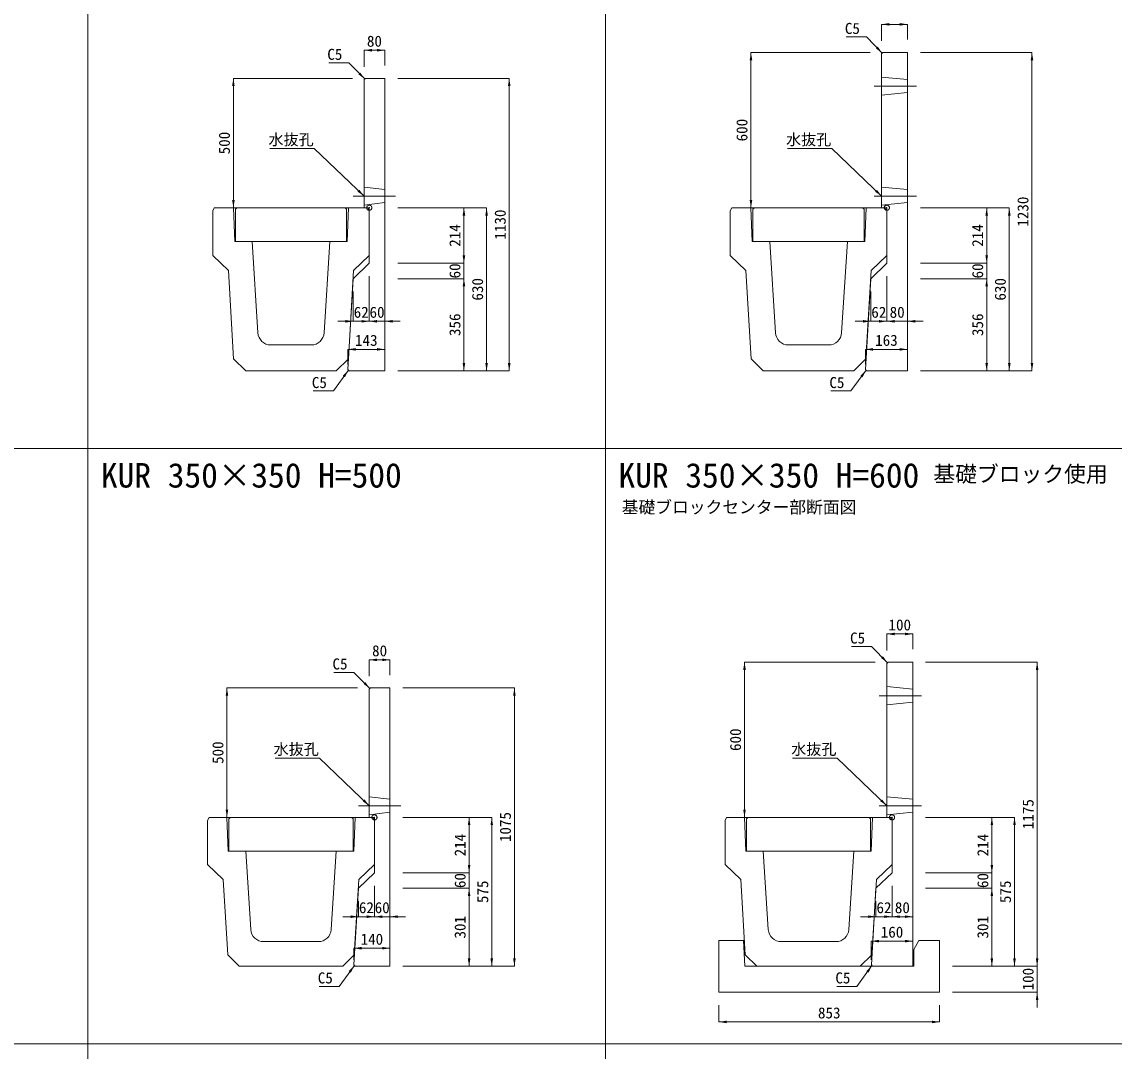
# Model space of a CAD drawing. Units: millimetres at full size, sheet at 1:40. Extents: x 86 to 35886, y -15691 to 10257.
# Drawn here: x 23631 to 27852, y -8769 to -4792 of the extents above; entities that cross this region are included whole.
import ezdxf
from ezdxf.enums import TextEntityAlignment as Align

# ---------------------------------------------------------------- set-up
doc = ezdxf.new("R2010")
doc.units = ezdxf.units.MM
doc.header["$LTSCALE"] = 40
doc.header["$PDMODE"] = 32
doc.header["$PDSIZE"] = 20
doc.linetypes.add('DASHED', pattern=[7.5, 6, -1.5])
doc.linetypes.add('USER1', pattern=[28.575, 19.05, -3.175, 3.175, -3.175])
for name, color, linetype, lineweight in [('0_2', 7, 'USER1', 5), ('パネックスKUR', 2, 'Continuous', 20), ('図枠', 5, 'Continuous', 13), ('基礎ブロック', 2, 'Continuous', 13), ('寸法線', 7, 'Continuous', 13), ('引出線', 4, 'Continuous', 13), ('本体', 2, 'Continuous', 13), ('補助線', 8, 'USER1', 13)]:
    doc.layers.add(name, color=color, linetype=linetype, lineweight=lineweight)
doc.layers.add('文字', color=7, linetype='Continuous')
doc.styles.add('ＭＳ ゴシック', font='')
doc.styles.get('ＭＳ ゴシック').set_extended_font_data('MS Gothic')

# ---------------------------------------------------------------- blocks, each defined once
blk = doc.blocks.new('filled_arrow')
at = {"color": 0, "linetype": 'Continuous', "lineweight": -2}
blk.add_solid([(7.5, 1.25), (0, 0), (7.5, -1.25)], dxfattribs=at)

msp = doc.modelspace()

# ---------------------------------------------------------------- linework, layer by layer
at = {"layer": 'パネックスKUR'}
for p, q in [((26953.23, -4915.56), (26958.23, -4910.56)), ((26953.23, -4915.56), (26953.23, -5510.56)), ((27053.23, -4910.56), (26958.23, -4910.56)), ((27053.23, -4910.56), (27053.23, -6140.56)), ((24953.23, -5015.56), (24958.23, -5010.56)), ((24953.23, -5015.56), (24953.23, -5510.56)), ((25033.23, -5010.56), (24958.23, -5010.56)), ((25033.23, -5010.56), (25033.23, -6140.56)), ((24973.23, -5510.56), (24953.23, -5510.56)), ((24973.23, -5510.56), (24973.23, -5724.56)), ((26973.23, -5510.56), (26953.23, -5510.56)), ((26973.23, -5510.56), (26973.23, -5724.56)), ((24973.23, -5724.56), (24911.23, -5784.56)), ((26973.23, -5724.56), (26911.23, -5784.56)), ((24911.23, -5784.56), (24890.53, -6135.57)), ((26911.23, -5784.56), (26890.53, -6135.57)), ((24895.23, -6140.56), (24890.53, -6135.57)), ((25033.23, -6140.56), (24895.23, -6140.56)), ((26890.53, -6135.57), (26895.23, -6140.56)), ((27053.23, -6140.56), (26895.23, -6140.56)), ((26973.23, -7270.56), (26978.23, -7265.56)), ((26973.23, -7270.56), (26973.23, -7865.56)), ((27073.23, -7265.56), (26978.23, -7265.56)), ((27073.23, -7265.56), (27073.23, -8440.56)), ((24973.23, -7370.56), (24978.23, -7365.56)), ((24973.23, -7370.56), (24973.23, -7865.56)), ((25053.23, -7365.56), (24978.23, -7365.56)), ((25053.23, -7365.56), (25053.23, -8440.56)), ((24993.23, -7865.56), (24973.23, -7865.56)), ((24993.23, -7865.56), (24993.23, -8079.56)), ((26993.23, -7865.56), (26973.23, -7865.56)), ((26993.23, -7865.56), (26993.23, -8079.56)), ((24993.23, -8079.56), (24931.23, -8139.56)), ((26993.23, -8079.56), (26931.23, -8139.56)), ((24931.23, -8139.56), (24913.53, -8435.57)), ((26931.23, -8139.56), (26913.53, -8435.57)), ((24918.23, -8440.56), (24913.53, -8435.57)), ((25053.23, -8440.56), (24918.23, -8440.56)), ((26918.23, -8440.56), (26913.53, -8435.57)), ((27073.23, -8440.56), (26918.23, -8440.56))]:
    msp.add_line(p, q, dxfattribs=at)
at = {"layer": 'パネックスKUR', "linetype": 'DASHED', "lineweight": 9}
for p, q in [((26953.23, -5005.56), (27053.23, -5015.56)), ((26953.23, -5075.56), (27053.23, -5065.56)), ((24953.23, -5430.56), (25033.23, -5440.56)), ((26953.23, -5430.56), (27053.23, -5440.56)), ((24953.23, -5500.56), (25033.23, -5490.56)), ((26953.23, -5500.56), (27053.23, -5490.56)), ((26973.23, -7360.56), (27073.23, -7370.56)), ((26973.23, -7430.56), (27073.23, -7420.56)), ((24973.23, -7785.56), (25053.23, -7795.56)), ((26973.23, -7785.56), (27073.23, -7795.56)), ((24973.23, -7855.56), (25053.23, -7845.56)), ((26973.23, -7855.56), (27073.23, -7845.56))]:
    msp.add_line(p, q, dxfattribs=at)
at = {"layer": '図枠'}
for p, q in [((23886.23, -1890.56), (23886.23, -15690.56)), ((25886.23, -1890.56), (25886.23, -15690.56)), ((18686.23, -6440.56), (35886.23, -6440.56)), ((18686.23, -8740.56), (35886.23, -8740.56))]:
    msp.add_line(p, q, dxfattribs=at)
at = {"layer": '基礎ブロック', "lineweight": 20}
for p, q in [((26324.23, -8540.56), (26324.23, -8340.56)), ((26324.23, -8340.56), (26419.23, -8340.56)), ((26419.23, -8340.56), (26424.23, -8440.56)), ((27077.23, -8376.56), (27097.23, -8340.56)), ((27097.23, -8340.56), (27177.23, -8340.56)), ((27177.23, -8340.56), (27177.23, -8540.56)), ((27077.23, -8440.56), (27077.23, -8376.56)), ((26424.23, -8440.56), (27077.23, -8440.56)), ((27177.23, -8540.56), (26324.23, -8540.56))]:
    msp.add_line(p, q, dxfattribs=at)
at = {"layer": '寸法線'}
for p, q in [((26953.23, -4802.01), (27053.23, -4802.01)), ((26953.23, -4865.56), (26953.23, -4802.01)), ((27053.23, -4860.56), (27053.23, -4802.01)), ((24953.23, -4902.01), (25033.23, -4902.01)), ((24953.23, -4965.56), (24953.23, -4902.01)), ((25033.23, -4960.56), (25033.23, -4902.01)), ((26448.23, -5510.56), (26448.23, -4910.56)), ((26908.23, -4910.56), (26448.23, -4910.56)), ((27103.23, -4910.56), (27534.07, -4910.56)), ((27534.07, -6140.56), (27534.07, -4910.56)), ((24448.23, -5510.56), (24448.23, -5010.56)), ((24908.23, -5010.56), (24448.23, -5010.56)), ((25083.23, -5010.56), (25514.07, -5010.56)), ((25514.07, -6140.56), (25514.07, -5010.56)), ((24903.23, -5510.56), (24448.23, -5510.56)), ((25083.23, -5510.56), (25426.57, -5510.56)), ((25083.23, -5510.56), (25339.07, -5510.56)), ((25339.07, -5510.56), (25339.07, -5724.56)), ((25426.57, -5510.56), (25426.57, -6140.56)), ((26903.23, -5510.56), (26448.23, -5510.56)), ((27103.23, -5510.56), (27446.57, -5510.56)), ((27103.23, -5510.56), (27359.07, -5510.56)), ((27359.07, -5510.56), (27359.07, -5724.56)), ((27446.57, -5510.56), (27446.57, -6140.56)), ((27053.23, -5575.56), (27053.23, -5949.16)), ((25033.23, -5642.63), (25033.23, -5949.16)), ((25339.07, -5664.56), (25339.07, -5844.56)), ((27359.07, -5664.56), (27359.07, -5844.56)), ((25083.23, -5724.56), (25339.07, -5724.56)), ((25083.23, -5724.56), (25339.07, -5724.56)), ((27103.23, -5724.56), (27359.07, -5724.56)), ((27103.23, -5724.56), (27359.07, -5724.56)), ((24973.23, -5774.56), (24973.23, -5949.16)), ((24973.23, -5774.56), (24973.23, -5949.16)), ((26973.23, -5774.56), (26973.23, -5949.16)), ((26973.23, -5774.56), (26973.23, -5949.16)), ((25083.23, -5784.56), (25339.07, -5784.56)), ((25083.23, -5784.56), (25339.07, -5784.56)), ((25339.07, -5784.56), (25339.07, -6140.56)), ((27103.23, -5784.56), (27359.07, -5784.56)), ((27103.23, -5784.56), (27359.07, -5784.56)), ((27359.07, -5784.56), (27359.07, -6140.56)), ((24911.23, -5834.56), (24911.23, -5949.16)), ((26911.23, -5834.56), (26911.23, -5949.16)), ((25033.23, -5949.16), (24851.23, -5949.16)), ((24913.23, -5949.16), (25093.23, -5949.16)), ((27033.23, -5949.16), (26851.23, -5949.16)), ((26913.23, -5949.16), (27113.23, -5949.16)), ((24890.23, -6057.57), (25033.23, -6057.57)), ((24890.23, -6115.56), (24890.23, -6057.57)), ((25033.23, -6115.56), (25033.23, -6057.57)), ((26890.23, -6057.57), (27053.23, -6057.57)), ((26890.23, -6115.56), (26890.23, -6057.57)), ((27053.23, -6115.56), (27053.23, -6057.57)), ((25083.23, -6140.56), (25514.07, -6140.56)), ((25083.23, -6140.56), (25426.57, -6140.56)), ((25083.23, -6140.56), (25339.07, -6140.56)), ((27103.23, -6140.56), (27534.07, -6140.56)), ((27103.23, -6140.56), (27446.57, -6140.56)), ((27103.23, -6140.56), (27359.07, -6140.56)), ((26973.23, -7157.01), (27073.23, -7157.01)), ((26973.23, -7220.56), (26973.23, -7157.01)), ((27073.23, -7215.56), (27073.23, -7157.01)), ((24973.23, -7257.01), (25053.23, -7257.01)), ((24973.23, -7320.56), (24973.23, -7257.01)), ((25053.23, -7315.56), (25053.23, -7257.01)), ((26423.23, -7865.56), (26423.23, -7265.56)), ((26928.23, -7265.56), (26423.23, -7265.56)), ((27123.23, -7265.56), (27554.07, -7265.56)), ((27554.07, -8440.56), (27554.07, -7265.56)), ((24423.23, -7865.56), (24423.23, -7365.56)), ((24928.23, -7365.56), (24423.23, -7365.56)), ((25103.23, -7365.56), (25534.07, -7365.56)), ((25534.07, -8440.56), (25534.07, -7365.56)), ((24923.23, -7865.56), (24423.23, -7865.56)), ((25103.23, -7865.56), (25446.57, -7865.56)), ((25103.23, -7865.56), (25359.07, -7865.56)), ((25359.07, -7865.56), (25359.07, -8079.56)), ((25446.57, -7865.56), (25446.57, -8440.56)), ((26923.23, -7865.56), (26423.23, -7865.56)), ((27123.23, -7865.56), (27466.57, -7865.56)), ((27123.23, -7865.56), (27379.07, -7865.56)), ((27379.07, -7865.56), (27379.07, -8079.56)), ((27466.57, -7865.56), (27466.57, -8440.56)), ((25359.07, -8019.56), (25359.07, -8199.56)), ((27379.07, -8019.56), (27379.07, -8199.56)), ((25103.23, -8079.56), (25359.07, -8079.56)), ((25103.23, -8079.56), (25359.07, -8079.56)), ((27123.23, -8079.56), (27379.07, -8079.56)), ((27123.23, -8079.56), (27379.07, -8079.56)), ((24993.23, -8129.56), (24993.23, -8249.16)), ((24993.23, -8129.56), (24993.23, -8249.16)), ((25103.23, -8139.56), (25359.07, -8139.56)), ((25103.23, -8139.56), (25359.07, -8139.56)), ((25359.07, -8139.56), (25359.07, -8440.56)), ((26993.23, -8129.56), (26993.23, -8249.16)), ((26993.23, -8129.56), (26993.23, -8249.16)), ((27123.23, -8139.56), (27379.07, -8139.56)), ((27123.23, -8139.56), (27379.07, -8139.56)), ((27379.07, -8139.56), (27379.07, -8440.56)), ((24931.23, -8189.56), (24931.23, -8249.16)), ((25053.23, -8189.56), (25053.23, -8249.16)), ((26931.23, -8189.56), (26931.23, -8249.16)), ((27073.23, -8189.56), (27073.23, -8249.16)), ((25053.23, -8249.16), (24871.23, -8249.16)), ((24933.23, -8249.16), (25113.23, -8249.16)), ((27053.23, -8249.16), (26871.23, -8249.16)), ((26933.23, -8249.16), (27073.23, -8249.16)), ((26913.23, -8343.64), (27073.23, -8343.64)), ((26913.23, -8415.56), (26913.23, -8343.64)), ((27073.23, -8415.56), (27073.23, -8343.64)), ((24913.23, -8371.04), (25053.23, -8371.04)), ((24913.23, -8415.56), (24913.23, -8371.04)), ((25053.23, -8415.56), (25053.23, -8371.04)), ((27554.07, -8380.56), (27554.07, -8600.56)), ((25103.23, -8440.56), (25534.07, -8440.56)), ((25103.23, -8440.56), (25446.57, -8440.56)), ((25103.23, -8440.56), (25359.07, -8440.56)), ((27227.23, -8440.56), (27554.07, -8440.56)), ((27227.23, -8440.56), (27466.57, -8440.56)), ((27227.23, -8440.56), (27379.07, -8440.56)), ((27227.23, -8440.56), (27554.07, -8440.56)), ((27227.23, -8540.56), (27554.07, -8540.56)), ((26324.23, -8590.56), (26324.23, -8655.79)), ((27177.23, -8590.56), (27177.23, -8655.79)), ((26324.23, -8655.79), (27177.23, -8655.79))]:
    msp.add_line(p, q, dxfattribs=at)
at = {"layer": '引出線'}
for points in [[(26955.73, -4913.06), (26894.24, -4850.35), (26816.47, -4850.35)], [(24955.73, -5013.06), (24894.24, -4950.35), (24816.47, -4950.35)], [(24953.23, -5465.56), (24760.77, -5282.12), (24589.03, -5282.12)], [(26953.23, -5465.56), (26760.77, -5282.12), (26589.03, -5282.12)], [(24892.88, -6138.07), (24834.45, -6218.33), (24756.68, -6218.33)], [(26892.88, -6138.07), (26834.45, -6218.33), (26756.68, -6218.33)], [(26975.73, -7268.06), (26914.24, -7205.35), (26836.47, -7205.35)], [(24975.73, -7368.06), (24914.24, -7305.35), (24836.47, -7305.35)], [(24973.23, -7820.56), (24780.77, -7637.12), (24609.03, -7637.12)], [(26973.23, -7820.56), (26780.77, -7637.12), (26609.03, -7637.12)], [(24915.88, -8438.07), (24857.45, -8518.33), (24779.69, -8518.33)], [(26915.88, -8438.07), (26857.45, -8518.33), (26779.69, -8518.33)]]:
    msp.add_lwpolyline(points, dxfattribs=at)
at = {"layer": '本体'}
for p, q in [((24368.23, -5522.56), (24374.23, -5510.56)), ((24368.23, -5522.56), (24368.23, -5694.56)), ((24374.23, -5510.56), (24448.23, -5510.56)), ((24448.23, -5510.56), (24453.23, -5640.56)), ((24893.23, -5510.56), (24888.23, -5640.56)), ((24893.23, -5510.56), (24967.23, -5510.56)), ((24973.23, -5522.56), (24967.23, -5510.56)), ((24973.23, -5522.56), (24973.23, -5694.56)), ((26368.23, -5522.56), (26374.23, -5510.56)), ((26368.23, -5522.56), (26368.23, -5694.56)), ((26374.23, -5510.56), (26448.23, -5510.56)), ((26448.23, -5510.56), (26453.23, -5640.56)), ((26893.23, -5510.56), (26888.23, -5640.56)), ((26893.23, -5510.56), (26967.23, -5510.56)), ((26973.23, -5522.56), (26967.23, -5510.56)), ((26973.23, -5522.56), (26973.23, -5694.56)), ((24453.23, -5640.56), (24520.73, -5640.56)), ((24520.73, -5640.56), (24542.8, -5993.68)), ((24820.73, -5640.56), (24798.66, -5993.68)), ((24820.73, -5640.56), (24888.23, -5640.56)), ((26453.23, -5640.56), (26520.73, -5640.56)), ((26520.73, -5640.56), (26542.8, -5993.68)), ((26820.73, -5640.56), (26798.66, -5993.68)), ((26820.73, -5640.56), (26888.23, -5640.56)), ((24368.23, -5694.56), (24428.73, -5752.56)), ((24973.23, -5694.56), (24912.73, -5752.56)), ((26368.23, -5694.56), (26428.73, -5752.56)), ((26973.23, -5694.56), (26912.73, -5752.56)), ((24428.73, -5752.56), (24448.87, -6093.7)), ((24912.73, -5752.56), (24892.6, -6093.7)), ((26428.73, -5752.56), (26448.87, -6093.7)), ((26912.73, -5752.56), (26892.6, -6093.7)), ((24592.7, -6040.56), (24748.76, -6040.56)), ((26592.7, -6040.56), (26748.76, -6040.56)), ((24495.73, -6140.56), (24448.87, -6093.7)), ((24845.73, -6140.56), (24892.6, -6093.7)), ((26495.73, -6140.56), (26448.87, -6093.7)), ((26845.73, -6140.56), (26892.6, -6093.7)), ((24495.73, -6140.56), (24845.73, -6140.56)), ((26495.73, -6140.56), (26845.73, -6140.56)), ((24348.23, -7877.56), (24354.23, -7865.56)), ((24348.23, -7877.56), (24348.23, -8047.56)), ((24354.23, -7865.56), (24423.23, -7865.56)), ((24423.23, -7865.56), (24428.23, -7995.56)), ((24918.23, -7865.56), (24913.23, -7995.56)), ((24918.23, -7865.56), (24987.23, -7865.56)), ((24993.23, -7877.56), (24987.23, -7865.56)), ((24993.23, -7877.56), (24993.23, -8047.56)), ((26348.23, -7877.56), (26354.23, -7865.56)), ((26348.23, -7877.56), (26348.23, -8047.56)), ((26354.23, -7865.56), (26423.23, -7865.56)), ((26423.23, -7865.56), (26428.23, -7995.56)), ((26918.23, -7865.56), (26913.23, -7995.56)), ((26918.23, -7865.56), (26987.23, -7865.56)), ((26993.23, -7877.56), (26987.23, -7865.56)), ((26993.23, -7877.56), (26993.23, -8047.56)), ((24428.23, -7995.56), (24495.73, -7995.56)), ((24495.73, -7995.56), (24515.22, -8298.77)), ((24845.73, -7995.56), (24826.24, -8298.77)), ((24845.73, -7995.56), (24913.23, -7995.56)), ((26428.23, -7995.56), (26495.73, -7995.56)), ((26495.73, -7995.56), (26515.22, -8298.77)), ((26845.73, -7995.56), (26826.24, -8298.77)), ((26845.73, -7995.56), (26913.23, -7995.56)), ((24348.23, -8047.56), (24408.73, -8105.56)), ((24993.23, -8047.56), (24932.73, -8105.56)), ((26348.23, -8047.56), (26408.73, -8105.56)), ((26993.23, -8047.56), (26932.73, -8105.56)), ((24408.73, -8105.56), (24426.29, -8396.12)), ((24932.73, -8105.56), (24915.18, -8396.12)), ((26408.73, -8105.56), (26426.29, -8396.12)), ((26932.73, -8105.56), (26915.18, -8396.12)), ((24565.12, -8345.56), (24776.34, -8345.56)), ((26565.12, -8345.56), (26776.34, -8345.56)), ((24470.73, -8440.56), (24426.29, -8396.12)), ((24870.73, -8440.56), (24915.18, -8396.12)), ((26470.73, -8440.56), (26426.29, -8396.12)), ((26870.73, -8440.56), (26915.18, -8396.12)), ((24470.73, -8440.56), (24870.73, -8440.56)), ((26470.73, -8440.56), (26870.73, -8440.56))]:
    msp.add_line(p, q, dxfattribs=at)
at = {"layer": '本体', "lineweight": 20}
for points in [[(24455.73, -5640.56), (24455.73, -5516.56), (24461.73, -5510.56), (24879.73, -5510.56), (24885.73, -5516.56), (24885.73, -5640.56)], [(26455.73, -5640.56), (26455.73, -5516.56), (26461.73, -5510.56), (26879.73, -5510.56), (26885.73, -5516.56), (26885.73, -5640.56)], [(24430.73, -7995.56), (24430.73, -7871.56), (24436.73, -7865.56), (24904.73, -7865.56), (24910.73, -7871.56), (24910.73, -7995.56)], [(26430.73, -7995.56), (26430.73, -7871.56), (26436.73, -7865.56), (26904.73, -7865.56), (26910.73, -7871.56), (26910.73, -7995.56)]]:
    msp.add_lwpolyline(points, close=True, dxfattribs=at)
at = {"layer": '本体'}
for centre, start, end in [((24592.7, -5990.56), 183.57633, 270), ((24748.76, -5990.56), 270, 356.42367), ((26592.7, -5990.56), 183.57633, 270), ((26748.76, -5990.56), 270, 356.42367), ((24565.12, -8295.56), 183.67824, 270), ((24776.34, -8295.56), 270, 356.32176), ((26565.12, -8295.56), 183.67824, 270), ((26776.34, -8295.56), 270, 356.32176)]:
    msp.add_arc(centre, 50, start, end, dxfattribs=at)
at = {"layer": '補助線'}
for p, q in [((26923.87, -5040.56), (27087.59, -5040.56)), ((24911.37, -5465.56), (25075.09, -5465.56)), ((26923.87, -5465.56), (27087.59, -5465.56)), ((26943.87, -7395.56), (27107.59, -7395.56)), ((24931.37, -7820.56), (25095.09, -7820.56)), ((26943.87, -7820.56), (27107.59, -7820.56))]:
    msp.add_line(p, q, dxfattribs=at)
for p in [(24973.23, -5510.56), (26973.23, -5510.56), (24993.23, -7865.56), (26993.23, -7865.56)]:
    msp.add_point(p, dxfattribs=at)

# ---------------------------------------------------------------- block references
at = {"layer": '寸法線', "xscale": 4, "yscale": 4}
for p in [(26953.23, -4802.01), (24953.23, -4902.01), (24973.23, -5949.16), (25033.23, -5949.16), (26973.23, -5949.16), (27053.23, -5949.16), (24890.23, -6057.57), (26890.23, -6057.57), (26973.23, -7157.01), (24973.23, -7257.01), (24993.23, -8249.16), (25053.23, -8249.16), (26993.23, -8249.16), (26913.23, -8343.64), (24913.23, -8371.04), (26324.23, -8655.79)]:
    msp.add_blockref('filled_arrow', p, dxfattribs=at)
for p, rotation in [((27053.23, -4802.01), 180), ((25033.23, -4902.01), 180), ((26448.23, -4910.56), 270), ((27534.07, -4910.56), 270), ((24448.23, -5010.56), 270), ((25514.07, -5010.56), 270), ((24448.23, -5510.56), 90), ((26448.23, -5510.56), 90), ((25339.07, -5510.56), 270), ((25426.57, -5510.56), 270), ((27359.07, -5510.56), 270), ((27446.57, -5510.56), 270), ((25339.07, -5724.56), 90), ((25339.07, -5724.56), 90), ((27359.07, -5724.56), 90), ((27359.07, -5724.56), 90), ((25339.07, -5784.56), 270), ((25339.07, -5784.56), 270), ((27359.07, -5784.56), 270), ((27359.07, -5784.56), 270), ((24911.23, -5949.16), 180), ((24973.23, -5949.16), 180), ((26911.23, -5949.16), 180), ((26973.23, -5949.16), 180), ((25033.23, -6057.57), 180), ((27053.23, -6057.57), 180), ((25339.07, -6140.56), 90), ((25426.57, -6140.56), 90), ((25514.07, -6140.56), 90), ((27359.07, -6140.56), 90), ((27446.57, -6140.56), 90), ((27534.07, -6140.56), 90), ((27073.23, -7157.01), 180), ((25053.23, -7257.01), 180), ((26423.23, -7265.56), 270), ((27554.07, -7265.56), 270), ((24423.23, -7365.56), 270), ((25534.07, -7365.56), 270), ((24423.23, -7865.56), 90), ((26423.23, -7865.56), 90), ((25359.07, -7865.56), 270), ((25446.57, -7865.56), 270), ((27379.07, -7865.56), 270), ((27466.57, -7865.56), 270), ((25359.07, -8079.56), 90), ((25359.07, -8079.56), 90), ((27379.07, -8079.56), 90), ((27379.07, -8079.56), 90), ((25359.07, -8139.56), 270), ((25359.07, -8139.56), 270), ((27379.07, -8139.56), 270), ((27379.07, -8139.56), 270), ((24931.23, -8249.16), 180), ((24993.23, -8249.16), 180), ((26931.23, -8249.16), 180), ((26993.23, -8249.16), 180), ((27073.23, -8249.16), 180), ((27073.23, -8343.64), 180), ((25053.23, -8371.04), 180), ((25359.07, -8440.56), 90), ((25446.57, -8440.56), 90), ((25534.07, -8440.56), 90), ((27379.07, -8440.56), 90), ((27466.57, -8440.56), 90), ((27554.07, -8440.56), 90), ((27554.07, -8440.56), 90), ((27554.07, -8540.56), 270), ((27177.23, -8655.79), 180)]:
    msp.add_blockref('filled_arrow', p, dxfattribs=dict(at, rotation=rotation))
at = {"layer": '引出線', "xscale": 4, "yscale": 4}
for p, rotation in [((26955.73, -4913.06), 134.4), ((24955.73, -5013.06), 134.4), ((24953.23, -5465.56), 136.4), ((26953.23, -5465.56), 136.4), ((24892.88, -6138.07), 233.9), ((26892.88, -6138.07), 233.9), ((26975.73, -7268.06), 134.4), ((24975.73, -7368.06), 134.4), ((24973.23, -7820.56), 136.4), ((26973.23, -7820.56), 136.4), ((24915.88, -8438.07), 233.9), ((26915.88, -8438.07), 233.9)]:
    msp.add_blockref('filled_arrow', p, dxfattribs=dict(at, rotation=rotation))

# ---------------------------------------------------------------- texts
at = {"layer": '0_2', "style": 'ＭＳ ゴシック'}
msp.add_text('基礎ブロックセンター部断面図', height=47.47, dxfattribs=at).set_placement((25948.99, -6704.99), align=Align.BOTTOM_LEFT)
at = {"layer": '寸法線', "style": 'ＭＳ ゴシック'}
for s, p in [('80', (24993.23, -4867.01)), ('62', (24942.23, -5914.16)), ('60', (25003.23, -5914.16)), ('62', (26942.23, -5914.16)), ('80', (27013.23, -5914.16)), ('143', (24961.73, -6022.57)), ('163', (26971.73, -6022.57)), ('100', (27023.23, -7122.01)), ('80', (25013.23, -7222.01)), ('62', (24962.23, -8214.16)), ('60', (25023.23, -8214.16)), ('62', (26962.23, -8214.16)), ('80', (27033.23, -8214.16)), ('140', (24983.23, -8336.04)), ('160', (26993.23, -8308.64)), ('853', (26750.73, -8620.79))]:
    msp.add_text(s, height=42.72, dxfattribs=at).set_placement(p, align=Align.MIDDLE_CENTER)
for s, p in [('600', (26413.23, -5210.56)), ('500', (24413.23, -5260.56)), ('1230', (27499.07, -5525.56)), ('1130', (25479.07, -5575.56)), ('214', (25304.07, -5617.56)), ('214', (27324.07, -5617.56)), ('60', (25304.07, -5754.56)), ('60', (27324.07, -5754.56)), ('630', (25391.57, -5825.56)), ('630', (27411.57, -5825.56)), ('356', (25304.07, -5962.56)), ('356', (27324.07, -5962.56)), ('600', (26388.23, -7565.56)), ('500', (24388.23, -7615.56)), ('1175', (27519.07, -7853.06)), ('1075', (25499.07, -7903.06)), ('214', (25324.07, -7972.56)), ('214', (27344.07, -7972.56)), ('60', (25324.07, -8109.56)), ('60', (27344.07, -8109.56)), ('575', (25411.57, -8153.06)), ('575', (27431.57, -8153.06)), ('301', (25324.07, -8290.06)), ('301', (27344.07, -8290.06)), ('100', (27519.07, -8490.56))]:
    msp.add_text(s, height=42.72, rotation=90, dxfattribs=at).set_placement(p, align=Align.MIDDLE_CENTER)
at = {"layer": '引出線', "style": 'ＭＳ ゴシック'}
for s, p in [('C5', (26869.24, -4796.35)), ('C5', (24869.24, -4896.35)), ('水抜孔', (24758.52, -5225.83)), ('水抜孔', (26758.52, -5225.83)), ('C5', (24809.45, -6164.33)), ('C5', (26809.45, -6164.33)), ('C5', (26889.24, -7151.35)), ('C5', (24889.24, -7251.35)), ('水抜孔', (24778.52, -7580.83)), ('水抜孔', (26778.52, -7580.83)), ('C5', (24832.45, -8464.33)), ('C5', (26832.45, -8464.33))]:
    msp.add_text(s, height=42.72, dxfattribs=at).set_placement(p, align=Align.TOP_RIGHT)
at = {"layer": '文字', "style": 'ＭＳ ゴシック'}
for s, p in [('KUR 350×350 H=500', (23936.23, -6620.06)), ('KUR 350×350 H=600', (25936.23, -6620.06))]:
    msp.add_text(s, height=94.94, dxfattribs=at).set_placement(p, align=Align.BOTTOM_LEFT)
msp.add_text('基礎ブロック使用', height=61.71, dxfattribs=at).set_placement((27826.61, -6539.1), align=Align.MIDDLE_RIGHT)

doc.saveas('drawing.dxf')
